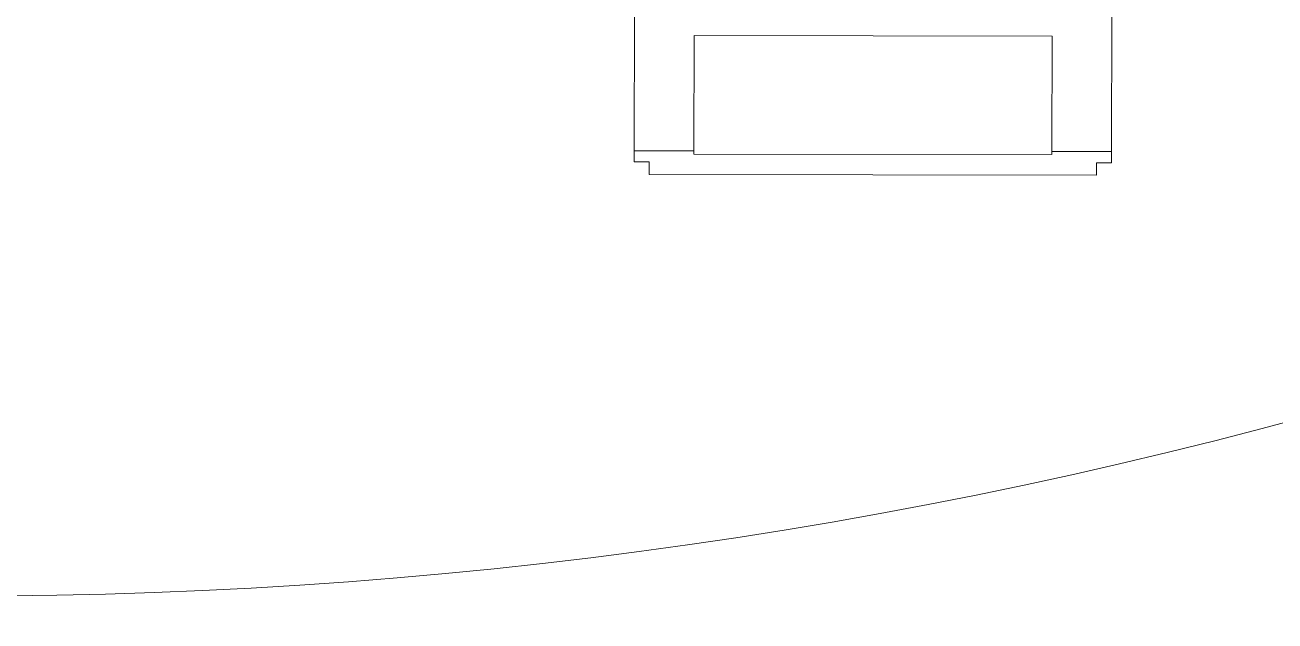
# Model space of a CAD drawing. Header units: millimetres. Extents: x -383313 to -161684, y -117025 to 99224.
# Drawn here: x -340824.7 to -340615.2, y -8826.3 to -8726.3 of the extents above; entities that cross this region are included whole.
import ezdxf

# ---------------------------------------------------------------- set-up
doc = ezdxf.new("R2010")
doc.units = ezdxf.units.MM
doc.header["$MEASUREMENT"] = 0
doc.linetypes.add('AM_ISO08W050x2', pattern=[9, 6, -0.75, 1.5, -0.75])
doc.linetypes.add('NASCOSTA2', pattern=[4.7625, 3.175, -1.5875])
doc.layers.add('P-0000', color=7, linetype='Continuous')
doc.layers.add('P-4ECA', color=7, linetype='Continuous')

# ---------------------------------------------------------------- blocks, each defined once
blk = doc.blocks.new('A$C16512043')
at = {"color": 7, "linetype": 'Continuous', "lineweight": 15}
for p, q in [((113, -752.1), (113, -775.12)), ((193, -775.12), (193, -752.1)), ((123, -755.8), (183, -755.8)), ((123, -775.12), (123, -755.8)), ((183, -755.8), (183, -775.12)), ((113, -775.12), (123, -775.12)), ((113, -775.12), (113, -776.99)), ((123, -775.65), (123, -775.12)), ((183, -775.12), (193, -775.12)), ((183, -775.12), (183, -775.65)), ((193, -775.12), (193, -776.99)), ((113, -776.99), (115.5, -776.99)), ((115.5, -776.99), (115.5, -779.1)), ((183, -775.65), (123, -775.65)), ((190.5, -776.99), (193, -776.99)), ((190.5, -779.1), (190.5, -776.99)), ((115.5, -779.1), (190.5, -779.1))]:
    blk.add_line(p, q, dxfattribs=at)
blk.add_arc((0, 0), 850, 234.26871, 305.73129, dxfattribs=at)
at = {"layer": 'P-4ECA', "color": 1, "linetype": 'NASCOSTA2'}
blk.add_arc((0, 0), 1000, 216.00003, 323.99997, dxfattribs=at)
blk = doc.blocks.new('A$C11CE3AA3')
at = {"layer": 'P-0000', "color": 7, "linetype": 'AM_ISO08W050x2'}
blk.add_blockref('A$C16512043', (0, 0), dxfattribs=at)
blk = doc.blocks.new('A$C48DD7FF4')
at = {"layer": 'P-0000', "color": 7, "linetype": 'AM_ISO08W050x2', "rotation": 90}
blk.add_blockref('A$C11CE3AA3', (0, 0), dxfattribs=at)
blk = doc.blocks.new('A$C85faf101')
at = {"layer": 'P-0000', "color": 7, "linetype": 'AM_ISO08W050x2', "rotation": 269.8977813728555}
blk.add_blockref('A$C48DD7FF4', (1020.31, 0, 5), dxfattribs=at)

msp = doc.modelspace()

# ---------------------------------------------------------------- block references
at = {"ltscale": 100}
msp.add_blockref('A$C85faf101', (-341854.51332, -7972.09281), dxfattribs=at)

doc.saveas('drawing.dxf')
